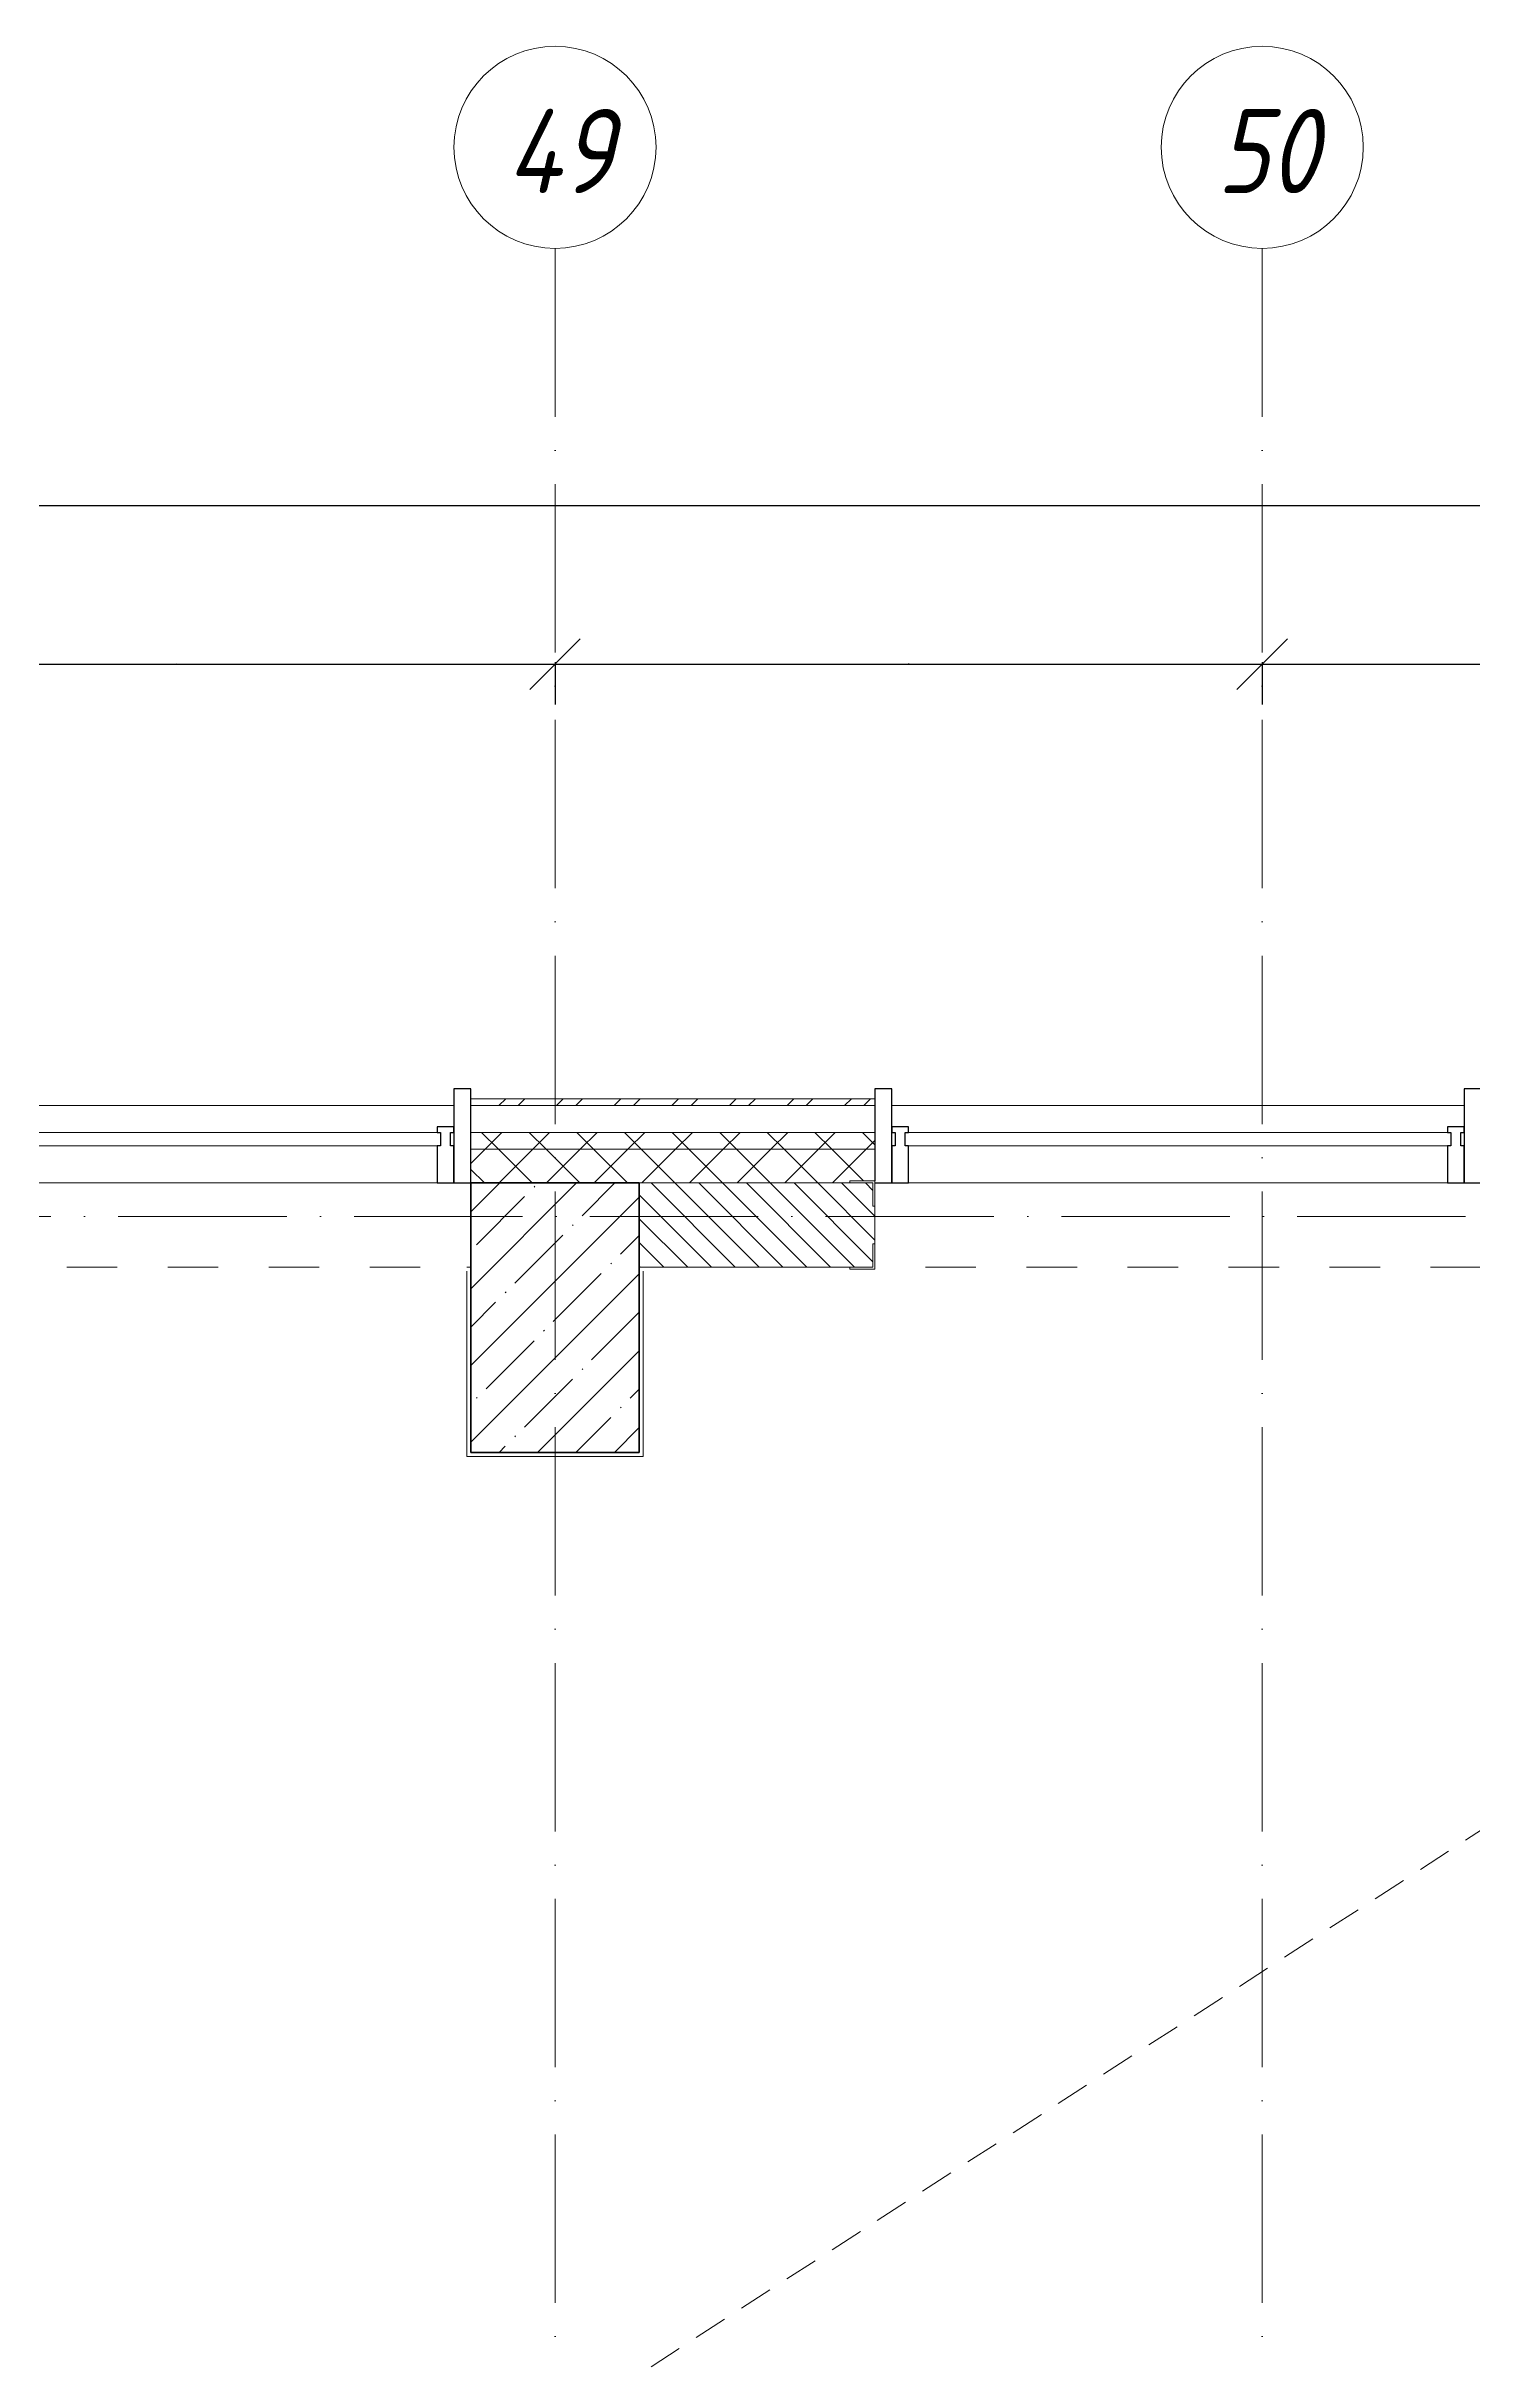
# Model space of a CAD drawing. Header units: millimetres. Extents: x -213536 to 1564669, y -45299 to 942238.
# Drawn here: x 498955 to 503191, y 528902 to 535778 of the extents above; entities that cross this region are included whole.
import ezdxf

# ---------------------------------------------------------------- set-up
doc = ezdxf.new("R2010")
doc.units = ezdxf.units.MM
for name, pattern in [('200_ШТРИХ_ш1п0_6_', [160, 100, -60]), ('50_200_ШТРИХ_1Т_ш5_п1_п1_', [700, 500, -100, 0, -100]), ('Штрих короткий', [300, 150, -150])]:
    doc.linetypes.add(name, pattern=pattern)
for name, color, linetype, lineweight in [('0-1', 7, 'Continuous', 5), ('0-2', 7, 'Continuous', 9), ('3) ЖБ 4м', 3, 'Continuous', 30), ('Импосты витража-1', 7, 'Continuous', 25), ('Линии-1', 7, '200_ШТРИХ_ш1п0_6_', 9), ('Несущие колонны', 7, 'Continuous', 9), ('Несущие колонны-1', 7, 'Continuous', 35), ('Обобщенные модели', 7, 'Continuous', 9), ('Общие ребра', 7, 'Continuous', 9), ('Оси', 7, 'Continuous', 9), ('Оси-1', 7, 'Continuous', 20), ('Оси-2', 7, '50_200_ШТРИХ_1Т_ш5_п1_п1_', 9), ('Остекление-1', 7, 'Continuous', 9), ('Перемычка-1', 7, 'Штрих короткий', 9), ('Размеры', 7, 'Continuous', 15), ('Стены', 7, 'Continuous', 9), ('Стены-1', 7, 'Continuous', 13), ('Штриховка разреза-1', 7, 'Continuous', 9)]:
    doc.layers.add(name, color=color, linetype=linetype, lineweight=lineweight)
doc.layers.get('0-2').off()
doc.styles.add('ISOCPEUR_I_1', font='isocpeui.ttf', dxfattribs={"width": 0.85, "height": 2.5})
doc.styles.add('ISOCPEUR_I_5', font='isocpeui.ttf', dxfattribs={"width": 0.85, "height": 2.1})
doc.dimstyles.new('ISO-2_5_0_9К', dxfattribs={"dimscale": 304.8, "dimtxt": 248.995294, "dimasz": 0.492126, "dimexe": 0.393701, "dimexo": 0.328084, "dimgap": 0, "dimtad": 1, "dimdec": 0, "dimzin": 0, "dimdsep": 46, "dimtxsty": 'ISOCPEUR_I_1', "dimblk1": 'OBLIQUE', "dimblk2": 'OBLIQUE', "dimsah": 1, "dimcen": 0.09, "dimdle": 0.393701, "dimazin": 0, "dimtfac": 1, "dimtdec": 4, "dimtix": 1, "dimtmove": 0, "dimatfit": 3, "dimfxl": 1, "dimtvp": 1, "dimtolj": 1, "dimtzin": 0, "dimarcsym": 2})
pattern_1 = [(45, (0, 0), (-70.71068, 70.71068), []), (135, (0, 0), (-70.71068, -70.71068), [])]

# ---------------------------------------------------------------- blocks, each defined once
blk = doc.blocks.new('Ось сетки - Круг_Ø6_00__ISO-2_5_0_9K_-16731441-АИ2_03_План отделки стен 3-го этажа _Часть 1_')
at = {"layer": 'Оси-1'}
blk.add_circle((0, 0), 3, dxfattribs=at)
blk = doc.blocks.new('_Oblique')
at = {"color": 0, "linetype": 'ByBlock', "lineweight": -2}
blk.add_line((-0.5, -0.5), (0.5, 0.5), dxfattribs=at)
blk = doc.blocks.new('*D3914')
at = {"layer": 'Defpoints', "color": 0, "lineweight": 30, "transparency": 16777216}
for p in [(498216, 534049.2), (500466, 534049.2), (500466, 533943.1)]:
    blk.add_point(p, dxfattribs=at)
at = {"layer": 'Размеры', "color": 0, "lineweight": -2, "transparency": 16777216}
for p, q in [((498096, 533943.1), (500586, 533943.1)), ((498216, 533949.2), (498216, 533823.1)), ((500466, 533949.2), (500466, 533823.1))]:
    blk.add_line(p, q, dxfattribs=at)
at = {"layer": 'Размеры', "color": 0, "lineweight": -2, "transparency": 16777216, "xscale": 150, "yscale": 150, "zscale": 150, "rotation": 180}
blk.add_blockref('_Oblique', (498216, 533943.1), dxfattribs=at)
at = {"layer": 'Размеры', "color": 0, "lineweight": -2, "transparency": 16777216, "xscale": 150, "yscale": 150, "zscale": 150}
blk.add_blockref('_Oblique', (500466, 533943.1), dxfattribs=at)
at = {"layer": 'Размеры', "color": 0, "transparency": 16777216, "insert": (499341, 533944.4), "char_height": 2.5, "width": 758.478, "attachment_point": 5, "style": 'ISOCPEUR_I_1'}
blk.add_mtext('\\A1;2250', dxfattribs=at)
blk = doc.blocks.new('*D3915')
at = {"layer": 'Defpoints', "color": 0, "lineweight": 30, "transparency": 16777216}
for p in [(500466, 534049.2), (502566, 534049.2), (502566, 533943.1)]:
    blk.add_point(p, dxfattribs=at)
at = {"layer": 'Размеры', "color": 0, "lineweight": -2, "transparency": 16777216}
for p, q in [((500346, 533943.1), (502686, 533943.1)), ((500466, 533949.2), (500466, 533823.1)), ((502566, 533949.2), (502566, 533823.1))]:
    blk.add_line(p, q, dxfattribs=at)
at = {"layer": 'Размеры', "color": 0, "lineweight": -2, "transparency": 16777216, "xscale": 150, "yscale": 150, "zscale": 150, "rotation": 180}
blk.add_blockref('_Oblique', (500466, 533943.1), dxfattribs=at)
at = {"layer": 'Размеры', "color": 0, "lineweight": -2, "transparency": 16777216, "xscale": 150, "yscale": 150, "zscale": 150}
blk.add_blockref('_Oblique', (502566, 533943.1), dxfattribs=at)
at = {"layer": 'Размеры', "color": 0, "transparency": 16777216, "insert": (501516, 533944.4), "char_height": 2.5, "width": 701.018, "attachment_point": 5, "style": 'ISOCPEUR_I_1'}
blk.add_mtext('\\A1;2100', dxfattribs=at)
blk = doc.blocks.new('*D3916')
at = {"layer": 'Defpoints', "color": 0, "lineweight": 30, "transparency": 16777216}
for p in [(502566, 534049.2), (506116, 534049.2), (506116, 533943.1)]:
    blk.add_point(p, dxfattribs=at)
at = {"layer": 'Размеры', "color": 0, "lineweight": -2, "transparency": 16777216}
for p, q in [((502446, 533943.1), (506236, 533943.1)), ((502566, 533949.2), (502566, 533823.1)), ((506116, 533949.2), (506116, 533823.1))]:
    blk.add_line(p, q, dxfattribs=at)
at = {"layer": 'Размеры', "color": 0, "lineweight": -2, "transparency": 16777216, "xscale": 150, "yscale": 150, "zscale": 150, "rotation": 180}
blk.add_blockref('_Oblique', (502566, 533943.1), dxfattribs=at)
at = {"layer": 'Размеры', "color": 0, "lineweight": -2, "transparency": 16777216, "xscale": 150, "yscale": 150, "zscale": 150}
blk.add_blockref('_Oblique', (506116, 533943.1), dxfattribs=at)
at = {"layer": 'Размеры', "color": 0, "transparency": 16777216, "insert": (504341, 533944.4), "char_height": 2.5, "width": 758.478, "attachment_point": 5, "style": 'ISOCPEUR_I_1'}
blk.add_mtext('\\A1;3550', dxfattribs=at)
blk = doc.blocks.new('*D3927')
at = {"layer": 'Defpoints', "color": 0, "lineweight": 30, "transparency": 16777216}
for p in [(429166, 534520.1), (532666, 534520.1), (532666, 534414)]:
    blk.add_point(p, dxfattribs=at)
at = {"layer": 'Размеры', "color": 0, "lineweight": -2, "transparency": 16777216}
for p, q in [((429046, 534414), (532786, 534414)), ((429166, 534420.1), (429166, 534294)), ((532666, 534420.1), (532666, 534294))]:
    blk.add_line(p, q, dxfattribs=at)
at = {"layer": 'Размеры', "color": 0, "lineweight": -2, "transparency": 16777216, "xscale": 150, "yscale": 150, "zscale": 150, "rotation": 180}
blk.add_blockref('_Oblique', (429166, 534414), dxfattribs=at)
at = {"layer": 'Размеры', "color": 0, "lineweight": -2, "transparency": 16777216, "xscale": 150, "yscale": 150, "zscale": 150}
blk.add_blockref('_Oblique', (532666, 534414), dxfattribs=at)
at = {"layer": 'Размеры', "color": 0, "transparency": 16777216, "insert": (480916, 534415.3), "char_height": 2.5, "width": 1080.257, "attachment_point": 5, "style": 'ISOCPEUR_I_1'}
blk.add_mtext('\\A1;103500', dxfattribs=at)
blk = doc.blocks.new('BSC_Колонна _Прямоугольная - 500х800-V82-АИ2_03_План отделки стен 3-го этажа _Часть 1_')
at = {"layer": 'Несущие колонны'}
h = blk.add_hatch(dxfattribs=at)
h.set_pattern_fill('FP_80', color=256, style=0, pattern_type=2)
h.set_pattern_definition([(225, (71300, 87100), (114.04925, -114.04925), []), (225, (71185.95, 87100), (114.04925, -114.04925), [201.613, -40.323, 3.353, -36.97])])
h.paths.add_polyline_path([(-250, 400), (-250, -400), (250, -400), (250, 400)], flags=0)
at = {"layer": 'Несущие колонны-1'}
for p, q in [((250, 400), (-250, 400)), ((-250, 400), (-250, -400)), ((250, -400), (250, 400)), ((-250, -400), (250, -400))]:
    blk.add_line(p, q, dxfattribs=at)
blk = doc.blocks.new('PNS_Панель прямоугольная2 - Нр_Стекло - 40мм-26262869-АИ2_03_План отделки стен 3-го этажа _Часть 1_')
at = {"layer": 'Остекление-1'}
for p, q in [((-810, 0), (810, 0)), ((800, 0), (-800, 0)), ((-800, -40), (800, -40))]:
    blk.add_line(p, q, dxfattribs=at)
blk = doc.blocks.new('Прямоугольный импост - Импост структурный с накладкой - 150мм-26262858-АИ2_03_План отделки стен 3-го этажа _Часть 1_')
at = {"layer": 'Импосты витража-1'}
for p, q in [((-25, 40), (-25, 150)), ((-25, 150), (25, 150)), ((25, 150), (25, 40)), ((-15, 40), (-25, 40)), ((-25, -17), (-25, 0)), ((-25, 0), (-15, 0)), ((-15, 0), (-15, 40)), ((15, 40), (15, 0)), ((25, 40), (15, 40)), ((15, 0), (25, 0)), ((25, 0), (25, -17)), ((25, -17), (-25, -17))]:
    blk.add_line(p, q, dxfattribs=at)
blk = doc.blocks.new('Прямоугольный импост - Откос НВФ_50х280 мм-26262877-АИ2_03_План отделки стен 3-го этажа _Часть 1_')
at = {"layer": 'Импосты витража-1'}
for p, q in [((-50, 150), (0, 150)), ((-50, -130), (-50, 150)), ((0, 150), (0, -130)), ((0, -130), (-50, -130))]:
    blk.add_line(p, q, dxfattribs=at)
blk = doc.blocks.new('Прямоугольный импост - Откос НВФ_50х280 мм-V160-АИ2_03_План отделки стен 3-го этажа _Часть 1_')
at = {"layer": 'Импосты витража-1'}
for p, q in [((-50, 150), (0, 150)), ((-50, -130), (-50, 150)), ((0, 144), (0, -130)), ((0, -130), (-50, -130))]:
    blk.add_line(p, q, dxfattribs=at)
blk = doc.blocks.new('Прямоугольный импост - Откос НВФ_50х280 мм-26262880-АИ2_03_План отделки стен 3-го этажа _Часть 1_')
at = {"layer": 'Импосты витража-1'}
for p, q in [((0, 150), (-50, 150)), ((-50, 150), (-50, -130)), ((0, -130), (0, 144)), ((-50, -130), (0, -130))]:
    blk.add_line(p, q, dxfattribs=at)
blk = doc.blocks.new('Проем_Дверь_Прямоугольный - 1800х2160h_оконные проемы-27185541-АИ2_03_План отделки стен 3-го этажа _Часть 1_')
at = {"layer": 'Перемычка-1'}
for p, q in [((900, 125), (-900, 125)), ((900, -125), (-900, -125))]:
    blk.add_line(p, q, dxfattribs=at)
blk = doc.blocks.new('Фахверк_СКБ_Уголок - 250_2160-27509414-АИ2_03_План отделки стен 3-го этажа _Часть 1_')
at = {"layer": 'Обобщенные модели'}
for p, q in [((200, 181), (125, 181)), ((125, 181), (125, 106)), ((131, 106), (131, 175)), ((131, 175), (200, 175)), ((200, 175), (200, 181)), ((125, 106), (131, 106)), ((131, -6), (125, -6)), ((125, -6), (125, -81)), ((131, -75), (131, -6)), ((125, -81), (200, -81)), ((200, -75), (131, -75)), ((200, -81), (200, -75))]:
    blk.add_line(p, q, dxfattribs=at)
blk = doc.blocks.new('0125-Р-ОО-Ш2-АР-о_23_10_2024_rvt-1-АИ2_03_План отделки стен 3-го этажа _Часть 1_')
at = {"layer": 'Штриховка разреза-1'}
h = blk.add_hatch(dxfattribs=at)
h.set_pattern_fill('FP_49', color=256, style=0, pattern_type=2)
h.set_pattern_definition([(45, (0, 0), (-85.53659, 85.53659), []), (45, (57.02, 0), (-85.53659, 85.53659), [])])
h.paths.add_polyline_path([(77065, 87730), (77065, 87750), (74050, 87750), (74050, 87730), (76607.2, 87730)], flags=0)
h.paths.add_polyline_path([(71050, 87730), (72250, 87730), (72250, 87750), (71050, 87750)], flags=0)
h.paths.add_polyline_path([(68050, 87730), (69250, 87730), (69250, 87750), (68050, 87750)], flags=0)
h.paths.add_polyline_path([(66250, 87730), (66250, 87750), (65000, 87750), (65000, 87730), (65301.2, 87730)], flags=0)
h.paths.add_polyline_path([(63200, 87730), (63200, 87750), (62000, 87750), (62000, 87730), (62474.6, 87730)], flags=0)
h.paths.add_polyline_path([(59000, 87730), (60200, 87730), (60200, 87750), (59000, 87750)], flags=0)
h.paths.add_polyline_path([(57200, 87730), (57200, 87750), (56000, 87750), (56000, 87730), (56821.6, 87730)], flags=0)
h.paths.add_polyline_path([(54200, 87730), (54200, 87750), (52515, 87750), (52515, 87730), (53995.1, 87730)], flags=0)
h = blk.add_hatch(dxfattribs=at)
h.set_pattern_fill('FP_50', color=256, style=0, pattern_type=2)
h.set_pattern_definition(pattern_1)
h.paths.add_polyline_path([(103830, 87600), (103830, 87650), (96850, 87650), (96850, 87600), (102988.1, 87600)], flags=0)
h.paths.add_polyline_path([(94100, 87600), (95850, 87600), (95850, 87650), (94100, 87650)], flags=0)
h.paths.add_polyline_path([(89300, 87600), (89300, 87650), (88175, 87650), (88175, 87600), (88855.5, 87600)], flags=0)
h.paths.add_polyline_path([(86375, 87600), (86375, 87650), (85250, 87650), (85250, 87600), (86029, 87600)], flags=0)
h.paths.add_polyline_path([(79400, 87600), (80600, 87600), (80600, 87650), (79400, 87650)], flags=0)
h.paths.add_polyline_path([(83450, 87600), (83450, 87650), (82400, 87650), (82400, 87600), (83202.5, 87600)], flags=0)
h.paths.add_polyline_path([(77549.4, 87600), (77600, 87600), (77600, 87650), (74050, 87650), (74050, 87600), (76607.2, 87600)], flags=0)
h.paths.add_polyline_path([(72250, 87600), (72250, 87650), (71050, 87650), (71050, 87600), (71896.4, 87600)], flags=0)
h.paths.add_polyline_path([(69250, 87600), (69250, 87650), (68050, 87650), (68050, 87600), (69069.9, 87600)], flags=0)
h.paths.add_polyline_path([(66250, 87600), (66250, 87650), (65000, 87650), (65000, 87600), (65301.2, 87600)], flags=0)
h.paths.add_polyline_path([(62000, 87600), (63200, 87600), (63200, 87650), (62000, 87650)], flags=0)
h.paths.add_polyline_path([(60200, 87600), (60200, 87650), (59000, 87650), (59000, 87600), (59648.1, 87600)], flags=0)
h.paths.add_polyline_path([(57200, 87600), (57200, 87650), (56000, 87650), (56000, 87600), (56821.6, 87600)], flags=0)
h.paths.add_polyline_path([(53995.1, 87600), (54200, 87600), (54200, 87650), (52400, 87650), (52400, 87600)], flags=0)
h = blk.add_hatch(dxfattribs=at)
h.set_pattern_fill('FP_50', color=256, style=0, pattern_type=2)
h.set_pattern_definition(pattern_1)
h.paths.add_polyline_path([(103750, 87500), (103830, 87500), (103830, 87600), (96850, 87600), (96850, 87500), (103700, 87500)], flags=0)
h.paths.add_polyline_path([(95350, 87500), (95850, 87500), (95850, 87600), (94100, 87600), (94100, 87506), (94175, 87506), (94175, 87500), (94508.5, 87500)], flags=0)
h.paths.add_polyline_path([(86300, 87500), (86300, 87506), (86375, 87506), (86375, 87600), (85250, 87600), (85250, 87500), (86029, 87500)], flags=0)
h.paths.add_polyline_path([(88250, 87500), (89225, 87500), (89225, 87506), (89300, 87506), (89300, 87600), (88175, 87600), (88175, 87506), (88250, 87506)], flags=0)
h.paths.add_polyline_path([(83202.5, 87500), (83375, 87500), (83375, 87506), (83450, 87506), (83450, 87600), (82400, 87600), (82400, 87506), (82475, 87506), (82475, 87500)], flags=0)
h.paths.add_polyline_path([(80525, 87500), (80525, 87506), (80600, 87506), (80600, 87600), (79400, 87600), (79400, 87506), (79475, 87506), (79475, 87500), (80375.9, 87500)], flags=0)
h.paths.add_polyline_path([(77549.4, 87500), (77600, 87500), (77600, 87600), (74050, 87600), (74050, 87506), (74125, 87506), (74125, 87500), (77100, 87500)], flags=0)
h.paths.add_polyline_path([(71050, 87500), (72175, 87500), (72175, 87506), (72250, 87506), (72250, 87600), (71050, 87600)], flags=0)
h.paths.add_polyline_path([(68125, 87500), (69175, 87500), (69175, 87506), (69250, 87506), (69250, 87600), (68050, 87600), (68050, 87506), (68125, 87506)], flags=0)
h.paths.add_polyline_path([(66175, 87500), (66175, 87506), (66250, 87506), (66250, 87600), (65000, 87600), (65000, 87506), (65075, 87506), (65075, 87500), (65600, 87500)], flags=0)
h.paths.add_polyline_path([(60125, 87500), (60125, 87506), (60200, 87506), (60200, 87600), (59000, 87600), (59000, 87506), (59075, 87506), (59075, 87500), (59648.1, 87500)], flags=0)
h.paths.add_polyline_path([(62075, 87500), (63125, 87500), (63125, 87506), (63200, 87506), (63200, 87600), (62000, 87600), (62000, 87506), (62075, 87506)], flags=0)
h.paths.add_polyline_path([(56821.6, 87500), (57125, 87500), (57125, 87506), (57200, 87506), (57200, 87600), (56000, 87600), (56000, 87506), (56075, 87506), (56075, 87500)], flags=0)
h.paths.add_polyline_path([(53350, 87500), (54125, 87500), (54125, 87506), (54200, 87506), (54200, 87600), (52400, 87600), (52400, 87500), (52550, 87500)], flags=0)
h = blk.add_hatch(dxfattribs=at)
h.set_pattern_fill('FP_1', color=256, style=0, pattern_type=2)
h.set_pattern_definition([(135, (0, 0), (-35.35534, -35.35534), [])])
h.paths.add_polyline_path([(76250, 87250), (76250, 87500), (74056, 87500), (74056, 87431), (74050, 87431), (74050, 87319), (74056, 87319), (74056, 87250), (74722.9, 87250)], flags=0)
h.paths.add_polyline_path([(71896.4, 87250), (72244, 87250), (72244, 87319), (72250, 87319), (72250, 87431), (72244, 87431), (72244, 87500), (71550, 87500), (71550, 87250)], flags=0)
at = {"layer": 'Линии-1'}
blk.add_line((76238, 86992.2), (53359.3, 72206), dxfattribs=at)
at = {"layer": 'Общие ребра'}
for p, q in [((72250, 87650), (71050, 87650)), ((72250, 87600), (71050, 87600)), ((71550, 87500), (72175, 87500)), ((72175, 87500), (71550, 87500))]:
    blk.add_line(p, q, dxfattribs=at)
at = {"layer": 'Стены'}
for p, q in [((69300, 87730), (71000, 87730)), ((72300, 87730), (74000, 87730)), ((70950, 87500), (69350, 87500)), ((73950, 87500), (72350, 87500))]:
    blk.add_line(p, q, dxfattribs=at)
at = {"layer": 'Стены-1'}
for p, q in [((72250, 87750), (71050, 87750)), ((71050, 87750), (71050, 87730)), ((72250, 87730), (71050, 87730)), ((71050, 87730), (71050, 87500)), ((71050, 87730), (72250, 87730)), ((72250, 87730), (72250, 87750)), ((72250, 87506), (72250, 87730)), ((72250, 87319), (72250, 87431)), ((71550, 87250), (72175, 87250))]:
    blk.add_line(p, q, dxfattribs=at)
at = {"layer": '0-2', "extrusion": (0, 0, -1), "rotation": 180}
for name, p in [('Прямоугольный импост - Откос НВФ_50х280 мм-26262877-АИ2_03_План отделки стен 3-го этажа _Часть 1_', (-71050, 87650)), ('Прямоугольный импост - Откос НВФ_50х280 мм-V160-АИ2_03_План отделки стен 3-го этажа _Часть 1_', (-74050, 87650)), ('Прямоугольный импост - Импост структурный с накладкой - 150мм-26262858-АИ2_03_План отделки стен 3-го этажа _Часть 1_', (-70975, 87650)), ('Прямоугольный импост - Импост структурный с накладкой - 150мм-26262858-АИ2_03_План отделки стен 3-го этажа _Часть 1_', (-72325, 87650)), ('Прямоугольный импост - Импост структурный с накладкой - 150мм-26262858-АИ2_03_План отделки стен 3-го этажа _Часть 1_', (-73975, 87650))]:
    blk.add_blockref(name, p, dxfattribs=at)
at = {"layer": '0-2', "rotation": 180}
for name, p in [('Прямоугольный импост - Откос НВФ_50х280 мм-26262880-АИ2_03_План отделки стен 3-го этажа _Часть 1_', (72250, 87650)), ('Проем_Дверь_Прямоугольный - 1800х2160h_оконные проемы-27185541-АИ2_03_План отделки стен 3-го этажа _Часть 1_', (70150, 87375)), ('BSC_Колонна _Прямоугольная - 500х800-V82-АИ2_03_План отделки стен 3-го этажа _Часть 1_', (71300, 87100)), ('Фахверк_СКБ_Уголок - 250_2160-27509414-АИ2_03_План отделки стен 3-го этажа _Часть 1_', (72375, 87425))]:
    blk.add_blockref(name, p, dxfattribs=at)
at = {"layer": '0-2'}
for name, p in [('PNS_Панель прямоугольная2 - Нр_Стекло - 40мм-26262869-АИ2_03_План отделки стен 3-го этажа _Часть 1_', (70150, 87650)), ('PNS_Панель прямоугольная2 - Нр_Стекло - 40мм-26262869-АИ2_03_План отделки стен 3-го этажа _Часть 1_', (73150, 87650)), ('Проем_Дверь_Прямоугольный - 1800х2160h_оконные проемы-27185541-АИ2_03_План отделки стен 3-го этажа _Часть 1_', (73150, 87375))]:
    blk.add_blockref(name, p, dxfattribs=at)
blk = doc.blocks.new('3этВверх')
at = {"layer": 'Стены-1'}
for p, q in [((500216, 532152.4), (500204, 532152.4)), ((500204, 532140.4), (500204, 531590.4)), ((500728, 532152.4), (500716, 532152.4)), ((500728, 531590.4), (500728, 532140.4)), ((500204, 531590.4), (500728, 531590.4))]:
    blk.add_line(p, q, dxfattribs=at)
at = {"layer": '0-1'}
blk.add_blockref('0125-Р-ОО-Ш2-АР-о_23_10_2024_rvt-1-АИ2_03_План отделки стен 3-го этажа _Часть 1_', (429166, 444902.4), dxfattribs=at)
blk = doc.blocks.new('Ос 3 эт верх часть')
at = {"layer": 'Оси-2'}
for p, q in [((500466, 535177.6), (500466, 499613)), ((502566, 535177.6), (502566, 499613)), ((535374.3, 532302.4), (426847.2, 532302.4))]:
    blk.add_line(p, q, dxfattribs=at)
at = {"layer": 'Оси-1', "xscale": 99.99999999999993, "yscale": 99.99999999999993, "zscale": 99.99999999999993, "rotation": 180}
for p in [(500466, 535477.6), (502566, 535477.6)]:
    blk.add_blockref('Ось сетки - Круг_Ø6_00__ISO-2_5_0_9K_-16731441-АИ2_03_План отделки стен 3-го этажа _Часть 1_', p, dxfattribs=at)
at = {"layer": 'Оси', "char_height": 250, "attachment_point": 1, "style": 'ISOCPEUR_I_5'}
for s, insert, width in [('49', (500322.6, 535591.5), 425.696), ('50', (502431.6, 535591.5), 404.05)]:
    blk.add_mtext(s, dxfattribs=dict(at, insert=insert, width=width))
at = {"layer": 'Размеры'}
for base, p1, p2, override, picture, middle in [((532666, 534414), (429166, 534520.1), (532666, 534520.1), {"dimpost": '<>', "dimfxl": 103500}, '*D3927', (480916, 534415.3)), ((500466, 533943.1), (498216, 534049.2), (500466, 534049.2), {"dimpost": '<>', "dimfxl": 2250}, '*D3914', (499341, 533944.4)), ((502566, 533943.1), (500466, 534049.2), (502566, 534049.2), {"dimpost": '<>', "dimfxl": 2100}, '*D3915', (501516, 533944.4)), ((506116, 533943.1), (502566, 534049.2), (506116, 534049.2), {"dimpost": '<>', "dimfxl": 3550}, '*D3916', (504341, 533944.4))]:
    dim = blk.add_linear_dim(base=base, p1=p1, p2=p2, dimstyle='ISO-2_5_0_9К', override=override, dxfattribs=at)
    dim.commit()
    dim.dimension.update_dxf_attribs({"geometry": picture, "text_midpoint": middle})

msp = doc.modelspace()

# ---------------------------------------------------------------- block references
at = {"color": 5, "lineweight": 30}
msp.add_blockref('Ос 3 эт верх часть', (0, 0), dxfattribs=at)
at = {"layer": '3) ЖБ 4м'}
msp.add_blockref('3этВверх', (0, 0), dxfattribs=at)

doc.saveas('drawing.dxf')
